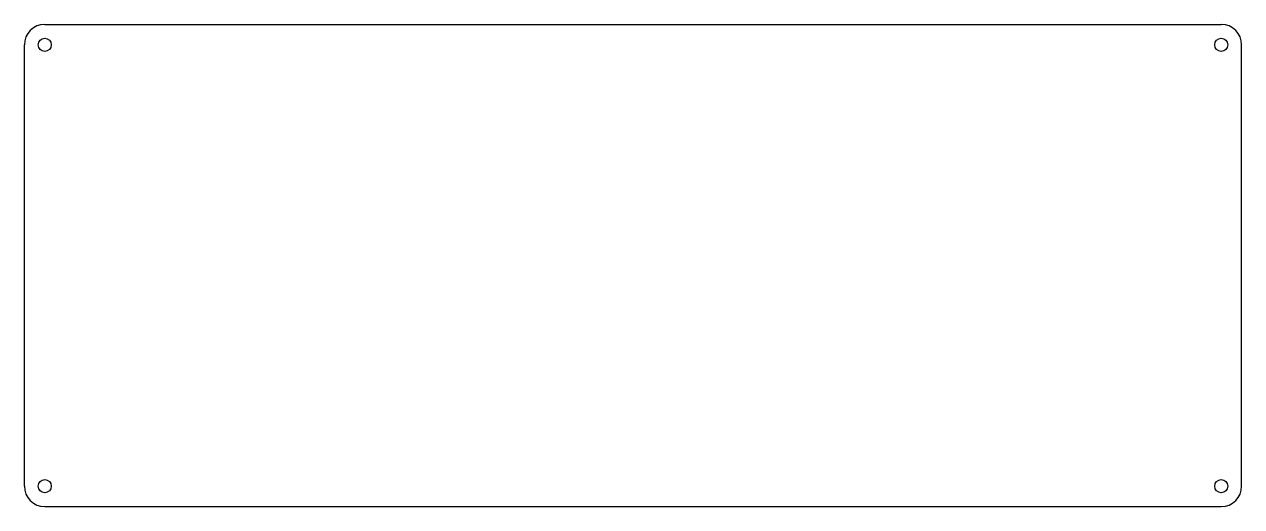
# Model space of a CAD drawing. Header units: millimetres. Extents: x -149 to 149, y -59 to 59.
import ezdxf

# ---------------------------------------------------------------- set-up
doc = ezdxf.new("R2010")
doc.units = ezdxf.units.MM

msp = doc.modelspace()

# ---------------------------------------------------------------- linework, layer by layer
for p, q in [((-143.99375, 58.9927), (143.99375, 58.9927)), ((-148.99375, -53.9927), (-148.99375, 53.9927)), ((148.99375, -53.9927), (148.99375, 53.9927)), ((-143.99375, -58.9927), (143.99375, -58.9927))]:
    msp.add_line(p, q)
for centre in [(-143.99375, 53.9927), (143.99375, 53.9927), (-143.99375, -53.9927), (143.99375, -53.9927)]:
    msp.add_circle(centre, 1.6)
for centre, start, end in [((-143.99375, 53.9927), 90, 180), ((143.99375, 53.9927), 0, 90), ((-143.99375, -53.9927), 180, 270), ((143.99375, -53.9927), 270, 360)]:
    msp.add_arc(centre, 5, start, end)

doc.saveas('drawing.dxf')
